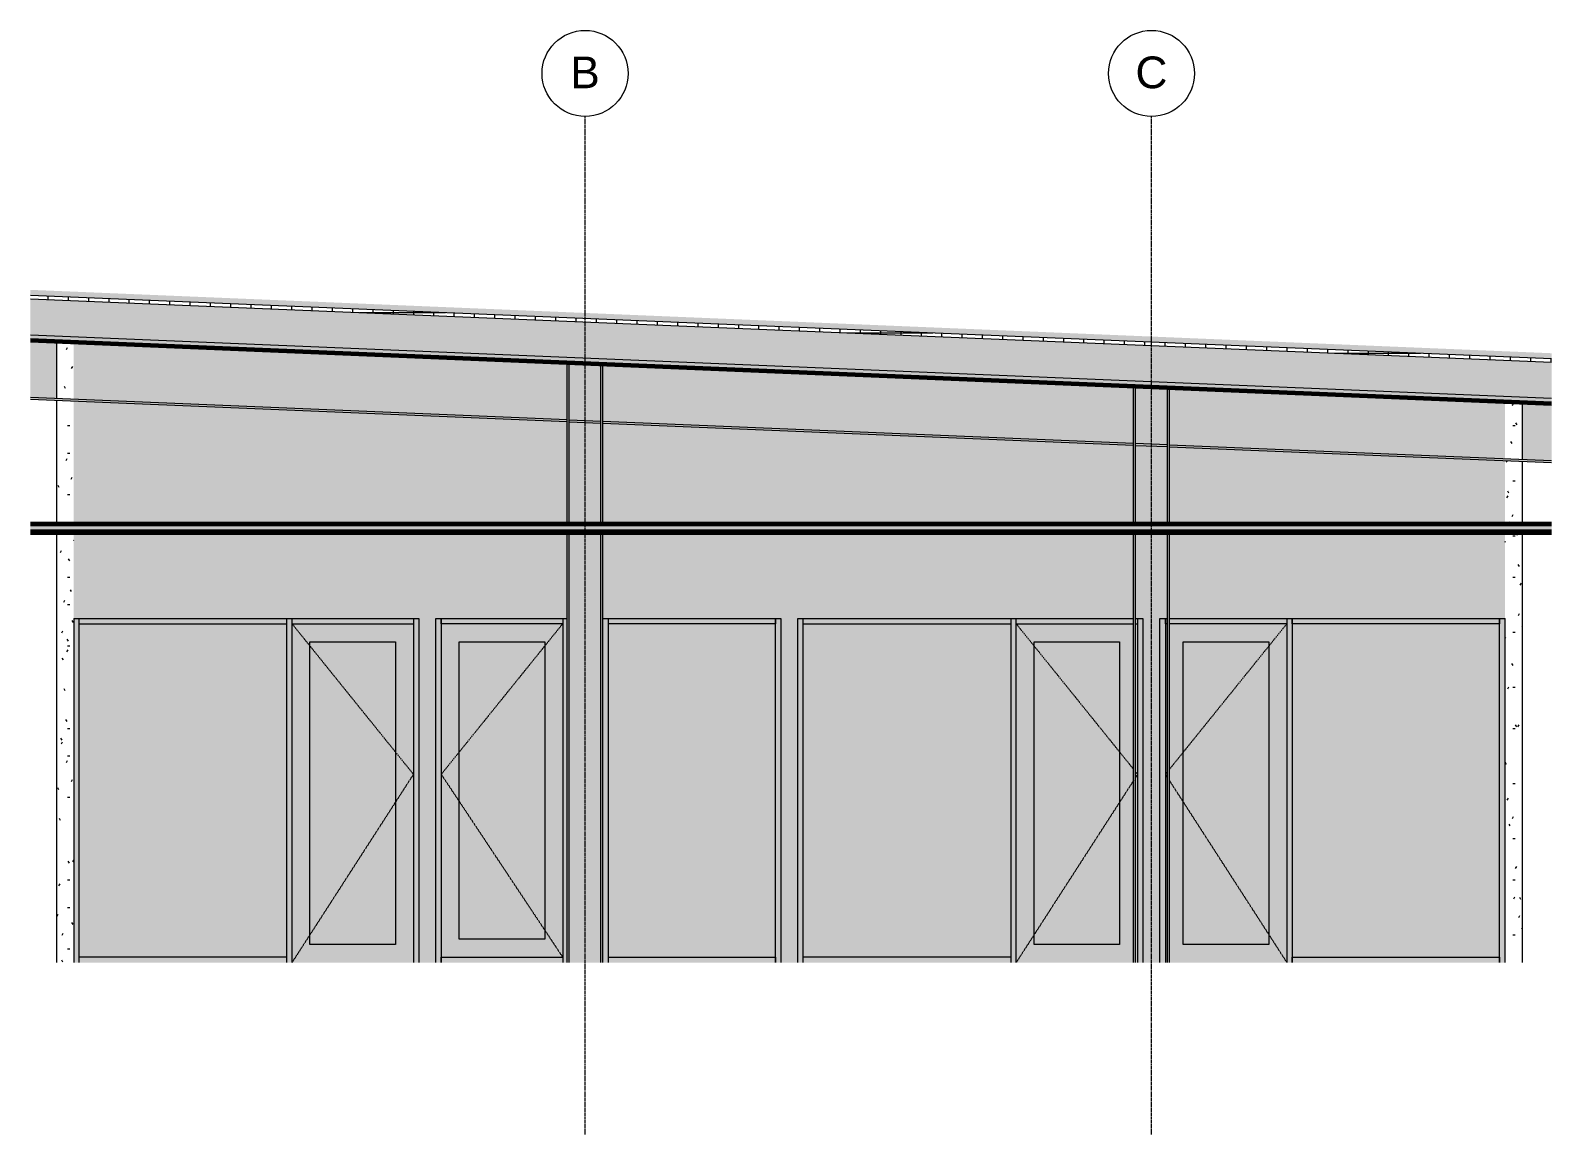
# Model space of a CAD drawing. Header units: inches. Extents: x -1667 to 6641, y -48 to 265.
# Drawn here: x -951.1 to -526.8, y -48 to 260 of the extents above; entities that cross this region are included whole.
import ezdxf

# ---------------------------------------------------------------- set-up
doc = ezdxf.new("R2010")
doc.units = ezdxf.units.IN
doc.header["$MEASUREMENT"] = 0
doc.linetypes.add('Dash 1_16_', pattern=[0.125, 0.0625, -0.0625])
doc.linetypes.add('Grid Line 1_2_', pattern=[0.875, 0.5, -0.125, 0.125, -0.125])
for name, color, linetype, lineweight in [('A-CLNG', 13, 'Continuous', 18), ('A-DOOR', 31, 'Continuous', 18), ('A-GLAZ-CURT', 52, 'Continuous', 9), ('A-GLAZ-CWMG', 51, 'Continuous', 9), ('A-ROOF', 132, 'Continuous', 18), ('A-ROOF-PATT', 132, 'Continuous', 60), ('A-WALL-PATT', 111, 'Continuous', 18), ('I-WALL', 2, 'Continuous', 18), ('S-BEAM', 12, 'Continuous', 9), ('S-COLS', 52, 'Continuous', 9), ('S-GRID', 1, 'Continuous', 9), ('S-GRID-IDEN', 1, 'Continuous', 9)]:
    doc.layers.add(name, color=color, linetype=linetype, lineweight=lineweight)
doc.styles.add('Arial', font='arial.ttf', dxfattribs={"height": 8.851796})
pattern_1 = [(0, (0, 0), (15.36, 3.84), [0.634, -10.886, 0.634, -10.886, -61.44]), (0, (0, 0), (15.36, 3.84), [-23.04, 0.634, -22.406, 0.634, -10.886, -26.88]), (0, (0, 0), (15.36, 3.84), [-57.6, 0.634, -7.046, 0.634, -18.566]), (120, (5.76, 1.92), (-11.005538, 11.38215), [0.634, -10.886, 0.634, -10.886, -61.44]), (120, (5.76, 1.92), (-11.005538, 11.38215), [-23.04, 0.634, -22.406, 0.634, -10.886, -26.88]), (120, (5.76, 1.92), (-11.005538, 11.38215), [-57.6, 0.634, -7.046, 0.634, -18.566]), (240, (7.68, 9.6), (-4.354462, -15.22215), [0.634, -10.886, 0.634, -10.886, -61.44]), (240, (7.68, 9.6), (-4.354462, -15.22215), [-23.04, 0.634, -22.406, 0.634, -10.886, -26.88]), (240, (7.68, 9.6), (-4.354462, -15.22215), [-57.6, 0.634, -7.046, 0.634, -18.566])]

# ---------------------------------------------------------------- blocks, each defined once
blk = doc.blocks.new('W-Wide Flange - W18X50-622134-SALES OFFICE - EAST ELEVATION')
at = {"layer": 'S-BEAM'}
h = blk.add_hatch(color=71, dxfattribs=at)
h.paths.add_polyline_path([(1279.94, 140.69), (1279.94, 155.95), (1173.33, 160.4), (1173.33, 160.27), (1271.71, 156.17), (1271.71, 141.03)], flags=0)
h.paths.add_polyline_path([(862.96, 158.07), (862.96, 173.2), (1005.35, 167.27), (1005.35, 167.4), (855.62, 173.63), (855.62, 158.37)], flags=0)
h.paths.add_polyline_path([(1172.1, 160.32), (1172.1, 160.45), (1164.57, 160.76), (1164.57, 160.63)], flags=0)
h.paths.add_polyline_path([(1163.35, 160.68), (1163.35, 160.81), (1015.33, 166.98), (1015.33, 166.85), (1160.6, 160.8)], flags=0)
h.paths.add_polyline_path([(1014.1, 166.9), (1014.1, 167.03), (1006.57, 167.34), (1006.57, 167.21)], flags=0)
h = blk.add_hatch(color=71, dxfattribs=at)
h.paths.add_polyline_path([(1279.94, 140.01), (1279.94, 140.69), (1271.71, 141.03), (1271.71, 140.35)], flags=0)
h.paths.add_polyline_path([(862.96, 157.38), (862.96, 158.07), (855.62, 158.37), (855.62, 157.69)], flags=0)
h = blk.add_hatch(color=71, dxfattribs=at)
h.paths.add_polyline_path([(1279.94, 139.44), (1279.94, 140.01), (1173.33, 144.45), (1173.33, 143.88), (1227.68, 141.62)], flags=0)
h.paths.add_polyline_path([(1172.77, 143.91), (1172.77, 144.48), (1163.9, 144.85), (1163.9, 144.27)], flags=0)
h.paths.add_polyline_path([(1163.35, 144.3), (1163.35, 144.87), (1015.33, 151.04), (1015.33, 150.47), (1160.6, 144.41)], flags=0)
h.paths.add_polyline_path([(1014.77, 150.49), (1014.77, 151.06), (1005.9, 151.43), (1005.9, 150.86), (1014.72, 150.49)], flags=0)
h.paths.add_polyline_path([(1005.35, 150.88), (1005.35, 151.45), (855.62, 157.69), (855.62, 157.12), (988.2, 151.6)], flags=0)
at = {"layer": 'S-BEAM', "color": 7}
for p, q in [((855.62, 157.69), (1005.35, 151.45)), ((855.62, 157.12), (1005.35, 150.88)), ((1005.9, 151.43), (1014.77, 151.06)), ((1005.9, 150.86), (1014.77, 150.49)), ((1015.33, 151.04), (1163.35, 144.87)), ((1015.33, 150.47), (1163.35, 144.3)), ((1163.9, 144.85), (1172.77, 144.48)), ((1163.9, 144.27), (1172.77, 143.91)), ((1173.33, 144.45), (1279.94, 140.01)), ((1173.33, 143.88), (1279.94, 139.44))]:
    blk.add_line(p, q, dxfattribs=at)
blk = doc.blocks.new('Grid - Grid Head - Circle-50561-SALES OFFICE - EAST ELEVATION')
at = {"layer": 'S-GRID-IDEN', "color": 7}
blk.add_circle((1168.34, 248.02), 12, dxfattribs=at)
blk = doc.blocks.new('Open Source Metal Building_Exterior_rvt-2-SALES OFFICE - EAST ELEVATION')
at = {"layer": 'A-ROOF'}
blk.add_hatch(color=53, dxfattribs=at).paths.add_polyline_path([(1279.94, 168.46), (1279.94, 169.97), (855.62, 187.65), (855.62, 186.14), (1243.91, 169.97)], flags=0)
at = {"layer": 'A-ROOF', "lineweight": 5}
blk.add_hatch(color=90, dxfattribs=at).paths.add_polyline_path([(1279.94, 155.95), (1279.94, 157.46), (855.62, 175.14), (855.62, 173.63), (1226.91, 158.16)], flags=0)
at = {"layer": 'A-ROOF-PATT', "lineweight": 9}
h = blk.add_hatch(dxfattribs=at)
h.set_pattern_fill('FP_5', style=0, pattern_type=2)
h.set_pattern_definition([(0, (0, 0), (0, 5.666), []), (90, (0, 0), (-5.666, 3e-16), [])])
h.paths.add_polyline_path([(1279.94, 167.46), (1279.94, 168.46), (855.62, 186.14), (855.62, 185.14), (1226.91, 169.67)], flags=0)
h = blk.add_hatch(dxfattribs=at)
h.set_pattern_fill('FP_6', color=8, style=0, pattern_type=2)
h.set_pattern_definition([(161.57, (0.24, 0.24), (-1.92045124, 0.00015035), [0, -13.661, 1.517, 0]), (18.43, (-0.24, 0.24), (-1.92045124, -0.00015035), [0, -13.661, 1.517, 0]), (108.43, (0.24, 0.24), (0.95996907, -4.80073665), [4.553, -10.625]), (71.57, (-0.24, 0.24), (0.95996907, 4.80073665), [4.553, -10.625])])
h.paths.add_polyline_path([(1279.94, 157.46), (1279.94, 167.46), (855.62, 185.14), (855.62, 175.14), (1226.91, 159.67)], flags=0)
at = {"layer": 'S-COLS', "lineweight": 5}
h = blk.add_hatch(color=254, dxfattribs=at)
h.paths.add_polyline_path([(1005.35, 0), (1005.9, 0), (1005.9, 120), (1005.35, 120), (1005.35, 46.91)], flags=0)
h.paths.add_polyline_path([(1005.35, 122.25), (1005.9, 122.25), (1005.9, 167.37), (1005.35, 167.4), (1005.35, 140.76)], flags=0)
for points in [[(1006.57, 167.21), (1006.57, 167.34), (1005.9, 167.37), (1005.9, 167.24), (1006.48, 167.22)], [(1014.77, 166.87), (1014.77, 167), (1014.1, 167.03), (1014.1, 166.9), (1014.74, 166.87)]]:
    blk.add_hatch(color=254, dxfattribs=at).paths.add_polyline_path(points, flags=0)
h = blk.add_hatch(color=254, dxfattribs=at)
h.paths.add_polyline_path([(1014.77, 0), (1015.33, 0), (1015.33, 120), (1014.77, 120), (1014.77, 93.83)], flags=0)
h.paths.add_polyline_path([(1014.77, 122.25), (1015.33, 122.25), (1015.33, 166.98), (1014.77, 167), (1014.77, 140.76)], flags=0)
h = blk.add_hatch(color=254, dxfattribs=at)
h.paths.add_polyline_path([(1163.35, 0), (1163.9, 0), (1163.9, 120), (1163.35, 120), (1163.35, 46.91)], flags=0)
h.paths.add_polyline_path([(1163.35, 122.25), (1163.9, 122.25), (1163.9, 160.79), (1163.35, 160.81), (1163.35, 140.76)], flags=0)
h = blk.add_hatch(color=254, dxfattribs=at)
h.paths.add_polyline_path([(1163.9, 0), (1163.95, 0), (1163.95, 94.5), (1163.9, 94.5), (1163.9, 46.91)], flags=0)
h.paths.add_polyline_path([(1164.57, 160.63), (1164.57, 160.76), (1163.9, 160.79), (1163.9, 160.66), (1164.47, 160.63)], flags=0)
h = blk.add_hatch(color=254, dxfattribs=at)
h.paths.add_polyline_path([(1172.77, 0), (1172.77, 0), (1172.75, 94.5), (1172.72, 94.5), (1172.72, 0)], flags=0)
h.paths.add_polyline_path([(1172.77, 160.29), (1172.77, 160.42), (1172.1, 160.45), (1172.1, 160.32), (1172.74, 160.29)], flags=0)
h = blk.add_hatch(color=254, dxfattribs=at)
h.paths.add_polyline_path([(1172.77, 0), (1173.33, 0), (1173.33, 120), (1172.77, 120), (1172.77, 46.91)], flags=0)
h.paths.add_polyline_path([(1172.77, 122.25), (1173.33, 122.25), (1173.33, 160.4), (1172.77, 160.42), (1172.77, 140.76)], flags=0)
at = {"layer": 'A-ROOF', "color": 250}
for p, q in [((855.62, 186.14), (1279.94, 168.46)), ((855.62, 185.14), (1279.94, 167.46)), ((855.62, 175.14), (1279.94, 157.46))]:
    blk.add_line(p, q, dxfattribs=at)
at = {"layer": 'A-ROOF', "color": 130, "lineweight": 60}
blk.add_line((855.62, 173.63), (1279.94, 155.95), dxfattribs=at)
at = {"layer": 'S-COLS', "color": 7}
for p, q in [((1005.35, 122.25), (1005.35, 167.4)), ((1005.9, 122.25), (1005.9, 167.37)), ((1014.77, 122.25), (1014.77, 167)), ((1015.33, 122.25), (1015.33, 166.98)), ((1163.35, 122.25), (1163.35, 160.81)), ((1163.9, 122.25), (1163.9, 160.79)), ((1172.77, 122.25), (1172.77, 160.42)), ((1173.33, 122.25), (1173.33, 160.4)), ((1005.35, 0), (1005.35, 120)), ((1005.9, 0), (1005.9, 120)), ((1014.77, 0), (1014.77, 120)), ((1015.33, 0), (1015.33, 120)), ((1163.35, 0), (1163.35, 120)), ((1163.9, 0), (1163.9, 120)), ((1172.77, 0), (1172.77, 120)), ((1173.33, 0), (1173.33, 120))]:
    blk.add_line(p, q, dxfattribs=at)
at = {"layer": 'S-GRID', "linetype": 'Grid Line 1_2_'}
for p, q in [((1010.34, -48), (1010.34, 236.02)), ((1168.34, -48), (1168.34, 236.02))]:
    blk.add_line(p, q, dxfattribs=at)
at = {"lineweight": 9}
blk.add_blockref('W-Wide Flange - W18X50-622134-SALES OFFICE - EAST ELEVATION', (0, 0), dxfattribs=at)
at = {"layer": 'S-GRID-IDEN', "char_height": 8.85, "attachment_point": 2, "line_spacing_factor": 0.938532, "style": 'Arial', "bg_fill": 3, "box_fill_scale": 1.25, "bg_fill_color": 0, "bg_fill_transparency": 0}
for s, insert, width in [('B', (1010.33, 252.74), 9.828), ('C', (1168.33, 252.74), 10.584)]:
    blk.add_mtext(s, dxfattribs=dict(at, insert=insert, width=width))
at = {"color": 90, "lineweight": 5}
for p in [(-158, 0), (0, 0)]:
    blk.add_blockref('Grid - Grid Head - Circle-50561-SALES OFFICE - EAST ELEVATION', p, dxfattribs=at)
blk = doc.blocks.new('System Panel - Glazed-700968-SALES OFFICE - EAST ELEVATION')
at = {"layer": 'A-GLAZ-CURT'}
blk.add_hatch(color=256, dxfattribs=at).paths.add_polyline_path([(927.09, 1.5), (927.09, 94.5), (869.21, 94.5), (869.21, 1.5)], flags=0)
blk = doc.blocks.new('Rectangular Mullion - 2_5_ x 5_ rectangular-700963-SALES OFFICE - EAST ELEVATION')
at = {"layer": 'A-GLAZ-CWMG'}
blk.add_hatch(color=256, dxfattribs=at).paths.add_polyline_path([(927.09, 0), (927.09, 1.5), (869.21, 1.5), (869.21, 0)], flags=0)
for p, q in [((869.21, 0), (869.21, 1.5)), ((927.09, 1.5), (869.21, 1.5)), ((927.09, 1.5), (927.09, 0))]:
    blk.add_line(p, q, dxfattribs=at)
blk = doc.blocks.new('Rectangular Mullion - 2_5_ x 5_ rectangular-547427-SALES OFFICE - EAST ELEVATION')
at = {"layer": 'A-GLAZ-CWMG'}
blk.add_hatch(color=256, dxfattribs=at).paths.add_polyline_path([(869.21, 0), (869.21, 96), (867.71, 96), (867.71, 0)], flags=0)
blk.add_line((869.21, 0), (869.21, 96), dxfattribs=at)
blk = doc.blocks.new('Door_Single_Storefront - one-700969-SALES OFFICE - EAST ELEVATION')
at = {"layer": 'A-DOOR'}
h = blk.add_hatch(color=256, dxfattribs=at)
h.paths.add_polyline_path([(928.59, 0), (962.46, 0), (962.46, 94.5), (928.59, 94.5), (928.59, 93.83)], flags=0)
h.paths.add_polyline_path([(957.46, 5), (933.59, 5), (933.59, 89.5), (957.46, 89.5)], flags=0)
blk.add_hatch(color=256, dxfattribs=at).paths.add_polyline_path([(933.59, 5), (957.46, 5), (957.46, 89.5), (933.59, 89.5), (933.59, 28.88)], flags=0)
at = {"layer": 'A-DOOR', "linetype": 'Dash 1_16_', "lineweight": 9}
for p, q in [((928.59, 94.5), (962.46, 52.5)), ((962.46, 52.5), (928.59, 0))]:
    blk.add_line(p, q, dxfattribs=at)
at = {"layer": 'A-DOOR'}
for p, q in [((933.59, 5), (933.59, 89.5)), ((933.59, 89.5), (957.46, 89.5)), ((957.46, 89.5), (957.46, 5)), ((957.46, 5), (933.59, 5))]:
    blk.add_line(p, q, dxfattribs=at)
blk = doc.blocks.new('Rectangular Mullion - 2_5_ x 5_ rectangular-700964-SALES OFFICE - EAST ELEVATION')
at = {"layer": 'A-GLAZ-CWMG'}
blk.add_hatch(color=256, dxfattribs=at).paths.add_polyline_path([(908.63, 94.5), (927.09, 94.5), (927.09, 96), (869.21, 96), (869.21, 94.5)], flags=0)
for p, q in [((869.21, 94.5), (869.21, 96)), ((869.21, 94.5), (927.09, 94.5)), ((927.09, 96), (927.09, 94.5))]:
    blk.add_line(p, q, dxfattribs=at)
blk = doc.blocks.new('Rectangular Mullion - 2_5_ x 5_ rectangular-547424-SALES OFFICE - EAST ELEVATION')
at = {"layer": 'A-GLAZ-CWMG'}
blk.add_hatch(color=256, dxfattribs=at).paths.add_polyline_path([(928.59, 0), (928.59, 96), (927.09, 96), (927.09, 0)], flags=0)
for p, q in [((927.09, 96), (927.09, 0)), ((928.59, 0), (928.59, 96))]:
    blk.add_line(p, q, dxfattribs=at)
blk = doc.blocks.new('Rectangular Mullion - 2_5_ x 5_ rectangular-547429-SALES OFFICE - EAST ELEVATION')
at = {"layer": 'A-GLAZ-CWMG'}
blk.add_hatch(color=256, dxfattribs=at).paths.add_polyline_path([(963.96, 0), (963.96, 96), (962.46, 96), (962.46, 0)], flags=0)
blk.add_line((962.46, 96), (962.46, 0), dxfattribs=at)
blk = doc.blocks.new('Rectangular Mullion - 2_5_ x 5_ rectangular-700965-SALES OFFICE - EAST ELEVATION')
at = {"layer": 'A-GLAZ-CWMG'}
blk.add_hatch(color=256, dxfattribs=at).paths.add_polyline_path([(928.59, 94.5), (962.46, 94.5), (962.46, 96), (928.59, 96)], flags=0)
for p, q in [((928.59, 94.5), (928.59, 96)), ((928.59, 94.5), (962.46, 94.5)), ((962.46, 96), (962.46, 94.5))]:
    blk.add_line(p, q, dxfattribs=at)
blk = doc.blocks.new('System Panel - Glazed-704504-SALES OFFICE - EAST ELEVATION')
at = {"layer": 'A-GLAZ-CURT'}
blk.add_hatch(color=256, dxfattribs=at).paths.add_polyline_path([(1063.46, 1.5), (1063.46, 94.5), (1016.83, 94.5), (1016.83, 1.5)], flags=0)
blk = doc.blocks.new('Rectangular Mullion - 2_5_ x 5_ rectangular-704502-SALES OFFICE - EAST ELEVATION')
at = {"layer": 'A-GLAZ-CWMG'}
blk.add_hatch(color=256, dxfattribs=at).paths.add_polyline_path([(1063.46, 0), (1063.46, 1.5), (1016.83, 1.5), (1016.83, 0)], flags=0)
for p, q in [((1016.83, 0), (1016.83, 1.5)), ((1016.83, 1.5), (1063.46, 1.5)), ((1063.46, 1.5), (1063.46, 0))]:
    blk.add_line(p, q, dxfattribs=at)
blk = doc.blocks.new('Rectangular Mullion - 2_5_ x 5_ rectangular-546109-SALES OFFICE - EAST ELEVATION')
at = {"layer": 'A-GLAZ-CWMG'}
blk.add_hatch(color=256, dxfattribs=at).paths.add_polyline_path([(1064.96, 0), (1064.96, 96), (1063.46, 96), (1063.46, 0)], flags=0)
blk.add_line((1063.46, 0), (1063.46, 96), dxfattribs=at)
blk = doc.blocks.new('Door_Single_Storefront - one-704431-SALES OFFICE - EAST ELEVATION')
at = {"layer": 'A-DOOR'}
h = blk.add_hatch(color=256, dxfattribs=at)
h.paths.add_polyline_path([(970.21, 1.5), (1004.09, 1.5), (1004.09, 94.5), (970.21, 94.5), (970.21, 46.91)], flags=0)
h.paths.add_polyline_path([(975.21, 6.5), (975.21, 89.5), (999.09, 89.5), (999.09, 6.5), (988.2, 6.5)], flags=0)
blk.add_hatch(color=256, dxfattribs=at).paths.add_polyline_path([(975.21, 6.5), (999.09, 6.5), (999.09, 89.5), (975.21, 89.5), (975.21, 30.38)], flags=0)
at = {"layer": 'A-DOOR', "linetype": 'Dash 1_16_', "lineweight": 9}
for p, q in [((1004.09, 94.5), (970.21, 52.5)), ((970.21, 52.5), (1004.09, 1.5))]:
    blk.add_line(p, q, dxfattribs=at)
at = {"layer": 'A-DOOR'}
for p, q in [((975.21, 6.5), (975.21, 89.5)), ((975.21, 89.5), (999.09, 89.5)), ((999.09, 89.5), (999.09, 6.5)), ((999.09, 6.5), (975.21, 6.5))]:
    blk.add_line(p, q, dxfattribs=at)
blk = doc.blocks.new('Rectangular Mullion - 2_5_ x 5_ rectangular-546107-SALES OFFICE - EAST ELEVATION')
at = {"layer": 'A-GLAZ-CWMG'}
blk.add_hatch(color=256, dxfattribs=at).paths.add_polyline_path([(1005.35, 0), (1005.35, 96), (1004.09, 96), (1004.09, 0)], flags=0)
blk.add_line((1004.09, 96), (1004.09, 0), dxfattribs=at)
blk = doc.blocks.new('Rectangular Mullion - 2_5_ x 5_ rectangular-704432-SALES OFFICE - EAST ELEVATION')
at = {"layer": 'A-GLAZ-CWMG'}
blk.add_hatch(color=256, dxfattribs=at).paths.add_polyline_path([(970.21, 0), (970.21, 96), (968.71, 96), (968.71, 0)], flags=0)
blk.add_line((970.21, 96), (970.21, 0), dxfattribs=at)
blk = doc.blocks.new('Rectangular Mullion - 2_5_ x 5_ rectangular-700937-SALES OFFICE - EAST ELEVATION')
at = {"layer": 'A-GLAZ-CWMG'}
blk.add_hatch(color=256, dxfattribs=at).paths.add_polyline_path([(970.21, 94.5), (1004.09, 94.5), (1004.09, 96), (970.21, 96)], flags=0)
for p, q in [((970.21, 94.5), (970.21, 96)), ((1004.09, 94.5), (970.21, 94.5)), ((1004.09, 96), (1004.09, 94.5))]:
    blk.add_line(p, q, dxfattribs=at)
blk = doc.blocks.new('Rectangular Mullion - 2_5_ x 5_ rectangular-V3-SALES OFFICE - EAST ELEVATION')
at = {"layer": 'A-GLAZ-CWMG'}
blk.add_hatch(color=256, dxfattribs=at).paths.add_polyline_path([(1071.21, 0), (1129.09, 0), (1129.09, 1.5), (1071.21, 1.5)], flags=0)
for p, q in [((1071.21, 0), (1071.21, 1.5)), ((1129.09, 1.5), (1071.21, 1.5)), ((1129.09, 1.5), (1129.09, 0))]:
    blk.add_line(p, q, dxfattribs=at)
blk = doc.blocks.new('Rectangular Mullion - 2_5_ x 5_ rectangular-V4-SALES OFFICE - EAST ELEVATION')
at = {"layer": 'A-GLAZ-CWMG'}
blk.add_hatch(color=256, dxfattribs=at).paths.add_polyline_path([(1071.21, 0), (1071.21, 96), (1069.71, 96), (1069.71, 0)], flags=0)
blk.add_line((1071.21, 0), (1071.21, 96), dxfattribs=at)
blk = doc.blocks.new('Door_Single_Storefront - one-V5-SALES OFFICE - EAST ELEVATION')
at = {"layer": 'A-DOOR'}
h = blk.add_hatch(color=256, dxfattribs=at)
h.paths.add_polyline_path([(1130.59, 0), (1163.35, 0), (1163.35, 94.5), (1130.59, 94.5), (1130.59, 46.91)], flags=0)
h.paths.add_polyline_path([(1164.46, 0), (1164.46, 94.5), (1163.95, 94.5), (1163.95, 0), (1164.46, 0)], flags=0)
h.paths.add_polyline_path([(1159.46, 5), (1135.59, 5), (1135.59, 89.5), (1159.46, 89.5), (1159.46, 46.91)], flags=0)
blk.add_hatch(color=256, dxfattribs=at).paths.add_polyline_path([(1147.34, 5), (1159.46, 5), (1159.46, 89.5), (1135.59, 89.5), (1135.59, 5)], flags=0)
at = {"layer": 'A-DOOR', "linetype": 'Dash 1_16_', "lineweight": 9}
for p, q in [((1130.59, 94.5), (1163.35, 53.88)), ((1163.95, 53.14), (1164.46, 52.5)), ((1164.46, 52.5), (1163.95, 51.7)), ((1163.35, 50.77), (1130.59, 0))]:
    blk.add_line(p, q, dxfattribs=at)
at = {"layer": 'A-DOOR'}
for p, q in [((1135.59, 5), (1135.59, 89.5)), ((1135.59, 89.5), (1159.46, 89.5)), ((1159.46, 89.5), (1159.46, 5)), ((1159.46, 5), (1135.59, 5))]:
    blk.add_line(p, q, dxfattribs=at)
blk = doc.blocks.new('Rectangular Mullion - 2_5_ x 5_ rectangular-V6-SALES OFFICE - EAST ELEVATION')
at = {"layer": 'A-GLAZ-CWMG'}
h = blk.add_hatch(color=256, dxfattribs=at)
h.paths.add_polyline_path([(1147.34, 94.5), (1163.35, 94.5), (1163.35, 96), (1130.59, 96), (1130.59, 94.5)], flags=0)
h.paths.add_polyline_path([(1164.46, 94.5), (1164.46, 96), (1163.9, 96), (1163.9, 94.5)], flags=0)
for p, q in [((1130.59, 94.5), (1130.59, 96)), ((1130.59, 94.5), (1163.35, 94.5)), ((1163.9, 94.5), (1164.46, 94.5)), ((1164.46, 96), (1164.46, 94.5))]:
    blk.add_line(p, q, dxfattribs=at)
blk = doc.blocks.new('System Panel - Glazed-700970-SALES OFFICE - EAST ELEVATION')
at = {"layer": 'A-GLAZ-CURT'}
blk.add_hatch(color=256, dxfattribs=at).paths.add_polyline_path([(1207.59, 1.5), (1265.46, 1.5), (1265.46, 94.5), (1207.59, 94.5), (1207.59, 93.83)], flags=0)
blk = doc.blocks.new('Rectangular Mullion - 2_5_ x 5_ rectangular-700935-SALES OFFICE - EAST ELEVATION')
at = {"layer": 'A-GLAZ-CWMG'}
blk.add_hatch(color=256, dxfattribs=at).paths.add_polyline_path([(1265.46, 0), (1265.46, 1.5), (1207.59, 1.5), (1207.59, 0)], flags=0)
for p, q in [((1207.59, 0), (1207.59, 1.5)), ((1207.59, 1.5), (1265.46, 1.5)), ((1265.46, 1.5), (1265.46, 0))]:
    blk.add_line(p, q, dxfattribs=at)
blk = doc.blocks.new('Door_Single_Storefront - one-700971-SALES OFFICE - EAST ELEVATION')
at = {"layer": 'A-DOOR'}
h = blk.add_hatch(color=256, dxfattribs=at)
h.paths.add_polyline_path([(1172.72, 0), (1172.72, 94.5), (1172.21, 94.5), (1172.21, 0)], flags=0)
h.paths.add_polyline_path([(1173.33, 0), (1206.09, 0), (1206.09, 94.5), (1173.33, 94.5), (1173.33, 0.19)], flags=0)
h.paths.add_polyline_path([(1177.21, 5), (1177.21, 89.5), (1201.09, 89.5), (1201.09, 5)], flags=0)
blk.add_hatch(color=256, dxfattribs=at).paths.add_polyline_path([(1201.09, 5), (1201.09, 89.5), (1177.21, 89.5), (1177.21, 5)], flags=0)
at = {"layer": 'A-DOOR', "linetype": 'Dash 1_16_', "lineweight": 9}
for p, q in [((1206.09, 94.5), (1173.33, 53.88)), ((1172.72, 53.14), (1172.21, 52.5)), ((1172.21, 52.5), (1172.72, 51.7)), ((1173.33, 50.77), (1206.09, 0))]:
    blk.add_line(p, q, dxfattribs=at)
at = {"layer": 'A-DOOR'}
for p, q in [((1177.21, 5), (1177.21, 89.5)), ((1177.21, 89.5), (1201.09, 89.5)), ((1201.09, 89.5), (1201.09, 5)), ((1201.09, 5), (1177.21, 5))]:
    blk.add_line(p, q, dxfattribs=at)
blk = doc.blocks.new('Rectangular Mullion - 2_5_ x 5_ rectangular-700936-SALES OFFICE - EAST ELEVATION')
at = {"layer": 'A-GLAZ-CWMG'}
blk.add_hatch(color=256, dxfattribs=at).paths.add_polyline_path([(1207.59, 94.5), (1265.46, 94.5), (1265.46, 96), (1207.59, 96)], flags=0)
for p, q in [((1207.59, 94.5), (1207.59, 96)), ((1265.46, 94.5), (1207.59, 94.5)), ((1265.46, 96), (1265.46, 94.5))]:
    blk.add_line(p, q, dxfattribs=at)
blk = doc.blocks.new('Rectangular Mullion - 2_5_ x 5_ rectangular-V7-SALES OFFICE - EAST ELEVATION')
at = {"layer": 'A-GLAZ-CWMG'}
blk.add_hatch(color=256, dxfattribs=at).paths.add_polyline_path([(1207.59, 0), (1207.59, 96), (1206.09, 96), (1206.09, 0)], flags=0)
for p, q in [((1206.09, 96), (1206.09, 0)), ((1207.59, 96), (1207.59, 0))]:
    blk.add_line(p, q, dxfattribs=at)
blk = doc.blocks.new('Rectangular Mullion - 2_5_ x 5_ rectangular-546165-SALES OFFICE - EAST ELEVATION')
at = {"layer": 'A-GLAZ-CWMG'}
blk.add_hatch(color=256, dxfattribs=at).paths.add_polyline_path([(1172.21, 0), (1172.21, 96), (1170.71, 96), (1170.71, 0)], flags=0)
blk.add_line((1172.21, 96), (1172.21, 0), dxfattribs=at)
blk = doc.blocks.new('Rectangular Mullion - 2_5_ x 5_ rectangular-V8-SALES OFFICE - EAST ELEVATION')
at = {"layer": 'A-GLAZ-CWMG'}
h = blk.add_hatch(color=256, dxfattribs=at)
h.paths.add_polyline_path([(1173.86, 94.5), (1206.09, 94.5), (1206.09, 96), (1173.33, 96), (1173.33, 94.5)], flags=0)
h.paths.add_polyline_path([(1172.77, 94.5), (1172.77, 96), (1172.21, 96), (1172.21, 94.5)], flags=0)
for p, q in [((1172.21, 94.5), (1172.21, 96)), ((1172.77, 94.5), (1172.21, 94.5)), ((1206.09, 94.5), (1173.33, 94.5)), ((1206.09, 96), (1206.09, 94.5))]:
    blk.add_line(p, q, dxfattribs=at)
blk = doc.blocks.new('Rectangular Mullion - 2_5_ x 5_ rectangular-704503-SALES OFFICE - EAST ELEVATION')
at = {"layer": 'A-GLAZ-CWMG'}
blk.add_hatch(color=256, dxfattribs=at).paths.add_polyline_path([(1063.46, 94.5), (1063.46, 96), (1016.83, 96), (1016.83, 94.5)], flags=0)
for p, q in [((1016.83, 94.5), (1016.83, 96)), ((1063.46, 94.5), (1016.83, 94.5)), ((1063.46, 96), (1063.46, 94.5))]:
    blk.add_line(p, q, dxfattribs=at)
blk = doc.blocks.new('Rectangular Mullion - 2_5_ x 5_ rectangular-704430-SALES OFFICE - EAST ELEVATION')
at = {"layer": 'A-GLAZ-CWMG'}
blk.add_hatch(color=256, dxfattribs=at).paths.add_polyline_path([(970.21, 0), (1004.09, 0), (1004.09, 1.5), (970.21, 1.5)], flags=0)
for p, q in [((970.21, 0), (970.21, 1.5)), ((970.21, 1.5), (1004.09, 1.5)), ((1004.09, 1.5), (1004.09, 0))]:
    blk.add_line(p, q, dxfattribs=at)

msp = doc.modelspace()

# ---------------------------------------------------------------- hatches: boundary and pattern name
at = {"layer": 'A-CLNG', "lineweight": 5}
msp.add_hatch(color=256, dxfattribs=at).paths.add_polyline_path([(-526.82, 120.62), (-526.82, 122.25), (-951.14, 122.25), (-951.14, 120.62), (-579.85, 120.62)], flags=0)
at = {"layer": 'A-CLNG'}
msp.add_hatch(color=256, dxfattribs=at).paths.add_polyline_path([(-526.82, 120), (-526.82, 120.62), (-951.14, 120.62), (-951.14, 120), (-579.85, 120)], flags=0)
at = {"layer": 'A-WALL-PATT', "lineweight": 9}
h = msp.add_hatch(dxfattribs=at)
h.set_pattern_fill('FP_4', color=256, style=0, pattern_type=2)
h.set_pattern_definition(pattern_1)
h.paths.add_polyline_path([(-943.8, 0), (-939.05, 0), (-939.05, 120), (-943.8, 120), (-943.8, 93.83)], flags=0)
h.paths.add_polyline_path([(-940.67, 122.25), (-939.05, 122.25), (-939.05, 156.62), (-943.8, 156.81), (-943.8, 122.25)], flags=0)
h.paths.add_polyline_path([(-939.05, 157.19), (-939.05, 173), (-943.8, 173.2), (-943.8, 157.38), (-942.83, 157.34)], flags=0)
h = msp.add_hatch(dxfattribs=at)
h.set_pattern_fill('FP_4', color=256, style=0, pattern_type=2)
h.set_pattern_definition(pattern_1)
h.paths.add_polyline_path([(-838.05, 0), (-838.05, 96), (-801.42, 96), (-801.42, 120), (-939.05, 120), (-939.05, 96), (-842.8, 96), (-842.8, 0)], flags=0)
h.paths.add_polyline_path([(-800.86, 0), (-791.99, 0), (-791.99, 120), (-800.86, 120), (-800.86, 46.91)], flags=0)
h.paths.add_polyline_path([(-640.8, 0), (-636.05, 0), (-636.05, 96), (-633.99, 96), (-633.99, 120), (-642.86, 120), (-642.86, 96), (-640.8, 96), (-640.8, 46.91)], flags=0)
h.paths.add_polyline_path([(-738.99, 0), (-737.05, 0), (-737.05, 96), (-643.42, 96), (-643.42, 120), (-791.44, 120), (-791.44, 96), (-741.8, 96), (-741.8, 0)], flags=0)
h.paths.add_polyline_path([(-632.9, 96), (-539.8, 96), (-539.8, 120), (-633.44, 120), (-633.44, 96)], flags=0)
h.paths.add_polyline_path([(-875.61, 122.25), (-801.42, 122.25), (-801.42, 150.88), (-939.05, 156.62), (-939.05, 122.25), (-898.14, 122.25)], flags=0)
h.paths.add_polyline_path([(-643.42, 122.25), (-643.42, 144.3), (-791.44, 150.47), (-791.44, 122.25), (-651.28, 122.25)], flags=0)
h.paths.add_polyline_path([(-642.86, 122.25), (-633.99, 122.25), (-633.99, 143.91), (-642.86, 144.27), (-642.86, 124.83)], flags=0)
h.paths.add_polyline_path([(-539.8, 122.25), (-539.8, 139.98), (-633.44, 143.88), (-633.44, 122.25), (-579.85, 122.25)], flags=0)
h.paths.add_polyline_path([(-800.86, 122.25), (-791.99, 122.25), (-791.99, 150.49), (-800.86, 150.86), (-800.86, 140.76)], flags=0)
h.paths.add_polyline_path([(-539.8, 140.55), (-539.8, 156.36), (-633.44, 160.27), (-633.44, 144.45), (-563.44, 141.54)], flags=0)
h.paths.add_polyline_path([(-633.99, 144.48), (-633.99, 160.29), (-642.86, 160.66), (-642.86, 144.85)], flags=0)
h.paths.add_polyline_path([(-643.42, 144.87), (-643.42, 160.68), (-791.44, 166.85), (-791.44, 151.04), (-646.16, 144.98)], flags=0)
h.paths.add_polyline_path([(-791.99, 151.06), (-791.99, 166.87), (-800.86, 167.24), (-800.86, 151.43), (-792.04, 151.06)], flags=0)
h.paths.add_polyline_path([(-801.42, 151.45), (-801.42, 167.27), (-939.05, 173), (-939.05, 157.19), (-818.56, 152.17)], flags=0)
h = msp.add_hatch(dxfattribs=at)
h.set_pattern_fill('FP_4', color=256, style=0, pattern_type=2)
h.set_pattern_definition(pattern_1)
h.paths.add_polyline_path([(-539.8, 0), (-535.05, 0), (-535.05, 120), (-539.8, 120), (-539.8, 93.83)], flags=0)
h.paths.add_polyline_path([(-539.8, 122.25), (-535.05, 122.25), (-535.05, 139.78), (-539.8, 139.98), (-539.8, 130.01)], flags=0)
h.paths.add_polyline_path([(-535.05, 140.35), (-535.05, 156.17), (-539.8, 156.36), (-539.8, 140.55), (-536.3, 140.41)], flags=0)

# ---------------------------------------------------------------- linework, layer by layer
at = {"layer": 'A-CLNG', "lineweight": 60}
for p, q in [((-526.82, 122.25), (-951.14, 122.25)), ((-951.14, 120), (-526.82, 120))]:
    msp.add_line(p, q, dxfattribs=at)
at = {"layer": 'A-CLNG'}
msp.add_line((-526.82, 120.62), (-951.14, 120.62), dxfattribs=at)
at = {"layer": 'I-WALL'}
for p, q in [((-943.8, 157.38), (-943.8, 173.2)), ((-801.42, 167.27), (-943.8, 173.2)), ((-791.99, 166.87), (-800.86, 167.24)), ((-643.42, 160.68), (-791.44, 166.85)), ((-633.99, 160.29), (-642.86, 160.66)), ((-535.05, 156.17), (-633.44, 160.27)), ((-943.8, 122.25), (-943.8, 156.81)), ((-535.05, 156.17), (-535.05, 140.35)), ((-535.05, 139.78), (-535.05, 122.25)), ((-943.8, 0), (-943.8, 120)), ((-535.05, 120), (-535.05, 0)), ((-939.05, 96), (-939.05, 0)), ((-939.05, 96), (-842.8, 96)), ((-842.8, 96), (-842.8, 0)), ((-838.05, 0), (-838.05, 96)), ((-838.05, 96), (-801.42, 96)), ((-791.44, 96), (-741.8, 96)), ((-741.8, 96), (-741.8, 0)), ((-737.05, 0), (-737.05, 96)), ((-737.05, 96), (-643.42, 96)), ((-642.86, 96), (-640.8, 96)), ((-640.8, 96), (-640.8, 0)), ((-636.05, 0), (-636.05, 96)), ((-636.05, 96), (-633.99, 96)), ((-633.44, 96), (-539.8, 96)), ((-539.8, 0), (-539.8, 96))]:
    msp.add_line(p, q, dxfattribs=at)

# ---------------------------------------------------------------- block references
at = {"layer": 'A-DOOR'}
for name in ['Door_Single_Storefront - one-700969-SALES OFFICE - EAST ELEVATION', 'Door_Single_Storefront - one-704431-SALES OFFICE - EAST ELEVATION', 'Door_Single_Storefront - one-V5-SALES OFFICE - EAST ELEVATION', 'Door_Single_Storefront - one-700971-SALES OFFICE - EAST ELEVATION']:
    msp.add_blockref(name, (-1806.76, 0), dxfattribs=at)
at = {"layer": 'A-GLAZ-CURT'}
for name, p in [('System Panel - Glazed-700968-SALES OFFICE - EAST ELEVATION', (-1806.76, 0)), ('System Panel - Glazed-704504-SALES OFFICE - EAST ELEVATION', (-1806.76, 0)), ('System Panel - Glazed-700968-SALES OFFICE - EAST ELEVATION', (-1604.76, 0)), ('System Panel - Glazed-700970-SALES OFFICE - EAST ELEVATION', (-1806.76, 0))]:
    msp.add_blockref(name, p, dxfattribs=at)
at = {"layer": 'A-GLAZ-CWMG'}
for name, p in [('Rectangular Mullion - 2_5_ x 5_ rectangular-547427-SALES OFFICE - EAST ELEVATION', (-1806.76, 0)), ('Rectangular Mullion - 2_5_ x 5_ rectangular-700964-SALES OFFICE - EAST ELEVATION', (-1806.76, 0)), ('Rectangular Mullion - 2_5_ x 5_ rectangular-547424-SALES OFFICE - EAST ELEVATION', (-1806.76, 0)), ('Rectangular Mullion - 2_5_ x 5_ rectangular-700965-SALES OFFICE - EAST ELEVATION', (-1806.76, 0)), ('Rectangular Mullion - 2_5_ x 5_ rectangular-547429-SALES OFFICE - EAST ELEVATION', (-1806.76, 0)), ('Rectangular Mullion - 2_5_ x 5_ rectangular-704432-SALES OFFICE - EAST ELEVATION', (-1806.76, 0)), ('Rectangular Mullion - 2_5_ x 5_ rectangular-700937-SALES OFFICE - EAST ELEVATION', (-1806.76, 0)), ('Rectangular Mullion - 2_5_ x 5_ rectangular-546107-SALES OFFICE - EAST ELEVATION', (-1806.76, 0)), ('Rectangular Mullion - 2_5_ x 5_ rectangular-546109-SALES OFFICE - EAST ELEVATION', (-1866.01, 0)), ('Rectangular Mullion - 2_5_ x 5_ rectangular-704432-SALES OFFICE - EAST ELEVATION', (-1760.15, 0)), ('Rectangular Mullion - 2_5_ x 5_ rectangular-704503-SALES OFFICE - EAST ELEVATION', (-1806.76, 0)), ('Rectangular Mullion - 2_5_ x 5_ rectangular-546109-SALES OFFICE - EAST ELEVATION', (-1806.76, 0)), ('Rectangular Mullion - 2_5_ x 5_ rectangular-V4-SALES OFFICE - EAST ELEVATION', (-1806.76, 0)), ('Rectangular Mullion - 2_5_ x 5_ rectangular-700964-SALES OFFICE - EAST ELEVATION', (-1604.76, 0)), ('Rectangular Mullion - 2_5_ x 5_ rectangular-547424-SALES OFFICE - EAST ELEVATION', (-1604.76, 0)), ('Rectangular Mullion - 2_5_ x 5_ rectangular-V6-SALES OFFICE - EAST ELEVATION', (-1806.76, 0)), ('Rectangular Mullion - 2_5_ x 5_ rectangular-547429-SALES OFFICE - EAST ELEVATION', (-1604.76, 0)), ('Rectangular Mullion - 2_5_ x 5_ rectangular-546165-SALES OFFICE - EAST ELEVATION', (-1806.76, 0)), ('Rectangular Mullion - 2_5_ x 5_ rectangular-V8-SALES OFFICE - EAST ELEVATION', (-1806.76, 0)), ('Rectangular Mullion - 2_5_ x 5_ rectangular-V7-SALES OFFICE - EAST ELEVATION', (-1806.76, 0)), ('Rectangular Mullion - 2_5_ x 5_ rectangular-700936-SALES OFFICE - EAST ELEVATION', (-1806.76, 0)), ('Rectangular Mullion - 2_5_ x 5_ rectangular-546109-SALES OFFICE - EAST ELEVATION', (-1604.76, 0)), ('Rectangular Mullion - 2_5_ x 5_ rectangular-700963-SALES OFFICE - EAST ELEVATION', (-1806.76, 0)), ('Rectangular Mullion - 2_5_ x 5_ rectangular-704430-SALES OFFICE - EAST ELEVATION', (-1806.76, 0)), ('Rectangular Mullion - 2_5_ x 5_ rectangular-704502-SALES OFFICE - EAST ELEVATION', (-1806.76, 0)), ('Rectangular Mullion - 2_5_ x 5_ rectangular-V3-SALES OFFICE - EAST ELEVATION', (-1806.76, 0)), ('Rectangular Mullion - 2_5_ x 5_ rectangular-700935-SALES OFFICE - EAST ELEVATION', (-1806.76, 0))]:
    msp.add_blockref(name, p, dxfattribs=at)

# ---------------------------------------------------------------- next in the draw order: block references
at = {"color": 90, "lineweight": 5}
msp.add_blockref('Open Source Metal Building_Exterior_rvt-2-SALES OFFICE - EAST ELEVATION', (-1806.76, 0), dxfattribs=at)

doc.saveas('drawing.dxf')
